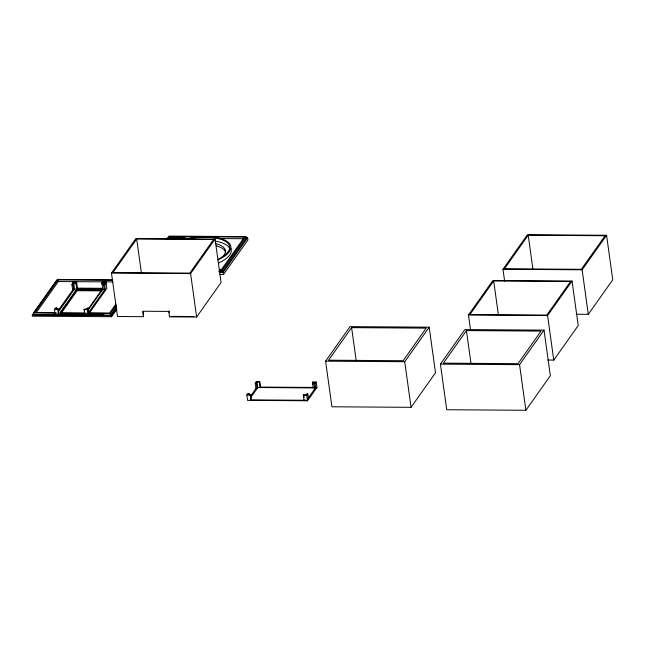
<?xml version="1.0" encoding="UTF-8"?>
<svg xmlns="http://www.w3.org/2000/svg" width="645" height="645" viewBox="0 0 645 645"><rect width="100%" height="100%" fill="white"/><g stroke="black" fill="none" stroke-linecap="round" stroke-linejoin="round"><path stroke-width="0.97" d="M76.715 282.695L76.013 283.687L72.369 283.365L73.167 281.591L76.561 281.615L77.465 288.13L76.771 289.113L75.86 282.599L76.561 281.615M76.013 283.687L75.86 282.599L72.474 282.575M102.773 289.291L101.87 282.776L102.563 281.792L105.957 281.817L106.86 288.331L89.042 313.494L88.292 308.068L87.164 308.06L86.462 309.044L84.197 309.028L84.608 314.954L84.955 314.462M102.015 283.865L105.409 283.889L105.256 282.8L105.957 281.817M116.398 306.947L110.609 315.131L33.734 314.607L33.508 312.978L57.26 279.422L112.174 279.801M116.777 309.318L111.537 316.719L32.403 316.179L32.25 315.091L56.704 280.551M112.762 280.301L58.042 279.922L34.983 312.486L54.769 312.623M36.362 312.494L58.268 281.551L58.042 279.922M55.212 314.752L54.454 309.318L55.502 307.842L56.639 307.85L56.889 309.656M57.953 310.874L72.675 290.081L71.926 284.647L72.853 283.332M56.639 307.85L55.938 308.834L58.195 308.85L58.598 314.776L58.195 308.85M72.675 290.081L73.804 290.089L73.054 284.655L73.756 283.671L74.506 289.097L58.518 311.68M58.727 312.656L58.373 313.147L33.508 312.978M61.283 313.091L77.134 290.702L102.007 290.871M111.464 273.061L135.918 238.521L215.059 239.061L221.082 282.502L196.628 317.042L169.498 316.856L168.748 311.422L142.738 311.245L143.496 316.679L117.495 316.502L111.464 273.061L190.606 273.601L215.059 239.061M88.478 312.688L104.329 290.298L103.579 284.864L104.28 283.881M136.7 239.021L112.948 272.577L189.823 273.101L213.576 239.545L136.7 239.021L141.497 273.577M84.729 312.833L84.382 313.325L110.384 313.502L116.173 305.319M87.994 314.978L87.244 309.544L88.292 308.068M104.329 290.298L105.466 290.306L104.708 284.872L106.111 282.897M88.268 308.979L101.854 289.782L76.981 289.613L60.566 312.801L84.439 312.97M87.914 310.269L102.071 290.282L76.07 290.105L59.646 313.293L84.656 313.462M115.939 304.045L109.602 313.002L87.712 312.849M111.537 316.719L111.391 315.631L116.632 308.229M166.749 239.368L169.063 236.094L245.947 236.618L246.172 238.247L222.412 271.803L219.413 271.779M167.345 238.868L168.514 237.223M168.119 239.037L169.845 236.594L244.463 237.102L221.404 269.666L219.421 269.658M143.496 316.679L143.214 311.656M169.498 316.856L169.845 316.364M222.412 271.803L222.186 270.174L245.947 236.618M219.494 274.447L223.501 274.472L223.194 272.303L247.648 237.763L245.648 237.747M223.501 274.472L247.954 239.932L247.648 237.763M313.534 387.427L313.188 387.919L312.43 382.493L312.785 381.993L316.171 382.017L316.929 387.452L307.496 400.771L247.575 400.36L246.825 394.933L247.874 393.45L249.002 393.458L249.252 395.272M250.316 396.49L255.96 388.524L255.21 383.09L256.258 381.614L259.645 381.63L260.403 387.065L260.048 387.556L259.645 381.63M249.002 393.458L248.301 394.45L250.566 394.466L250.969 400.384L250.566 394.466M255.96 388.524L257.089 388.532L256.339 383.098L257.041 382.114L259.298 382.13M250.316 398.094L257.79 387.54L257.041 382.114M325.588 361.176L350.042 326.636L429.183 327.176L435.512 372.786L411.058 407.326L331.917 406.785L325.588 361.176L404.729 361.716L429.183 327.176M304.456 400.255L304.101 400.747L303.352 395.32L303.698 394.829L305.964 394.845L306.657 393.853L307.794 393.861L308.544 399.295M351.606 327.636L328.547 360.2L403.165 360.708L426.224 328.144L351.606 327.636L356.266 361.2M307.979 398.489L314.752 388.919L313.994 383.493L314.695 382.509L312.43 382.493M307.496 400.771L306.746 395.345L307.794 393.861M314.752 388.919L315.881 388.927L315.123 383.501L316.171 382.017M470.511 329.861L468.447 315.026L492.901 280.486L572.042 281.026L578.218 325.548L553.765 360.087L547.758 360.047M493.683 280.986L469.931 314.534L546.807 315.058L570.567 281.51L493.683 280.986L498.48 315.542M504.624 281.139L502.979 269.263L527.433 234.724L606.574 235.264L612.75 279.785L588.296 314.325L576.275 314.244M528.215 235.223L504.463 268.78L581.338 269.304L605.091 235.748L528.215 235.223L533.012 269.779M440.414 364.127L464.868 329.587L544.009 330.127L550.338 375.737L525.885 410.276L446.743 409.736L440.414 364.127L519.556 364.667L544.009 330.127M466.432 330.587L443.373 363.151L517.991 363.667L541.05 331.095L466.432 330.587L470.955 363.167M553.765 360.087L547.589 315.566L572.042 281.026M588.296 314.325L582.121 269.803L606.574 235.264M170.288 237.731L185.268 237.836M188.977 238.352L170.07 238.223L169.845 236.594M218.824 238.553L243.697 238.723M502.979 269.263L582.121 269.803M219.187 270.15L222.186 270.174M218.647 271.279L221.63 271.295M219.187 272.271L223.194 272.303M58.268 281.551L112.988 281.93M101.87 282.776L105.256 282.8L105.409 283.889M72.369 283.365L75.763 283.389M101.765 283.566L105.159 283.59M71.926 284.647L73.054 284.655M103.579 284.864L104.708 284.872M77.465 288.13L102.466 288.299M74.506 289.097L105.03 289.307M54.454 309.318L57.848 309.342M83.85 309.519L87.244 309.544M468.447 315.026L547.589 315.566M58.953 314.284L103.853 314.591M32.25 315.091L111.391 315.631M171.844 316.373L193.847 316.526M255.21 383.09L256.339 383.098M313.994 383.493L315.123 383.501M260.403 387.065L316.929 387.452M257.79 387.54L315.445 387.935M246.825 394.933L250.212 394.958M303.352 395.32L306.746 395.345M251.316 399.892L306.714 400.271M519.556 364.667L525.885 410.276M404.729 361.716L411.058 407.326M312.785 381.993L313.164 384.71M303.698 394.829L304.077 397.538M190.606 273.601L196.628 317.042M169.095 310.93L169.345 312.744M110.384 313.502L110.609 315.131M102.563 281.792L102.716 282.881M84.455 310.842L84.826 313.551M216.293 245.906A29.823 11.747 -7.9 0 1 225.605 252.389M231.329 251.155A35.781 14.101 -7.9 0 1 218.437 263.087M230.902 248.422A35.781 14.101 -7.9 0 1 231.337 250.228M215.188 241.149A34.596 13.626 -7.9 0 1 230.023 249.494M215.164 243.536A29.823 11.747 -7.9 0 1 221.678 257.516M185.526 239.005A35.781 14.101 -7.9 0 1 226.798 241.198A35.781 14.101 -7.9 0 1 217.986 259.83M187.784 238.997A34.596 13.626 -7.9 0 1 225.75 241.544A34.596 13.626 -7.9 0 1 218.728 258.855"/></g></svg>
